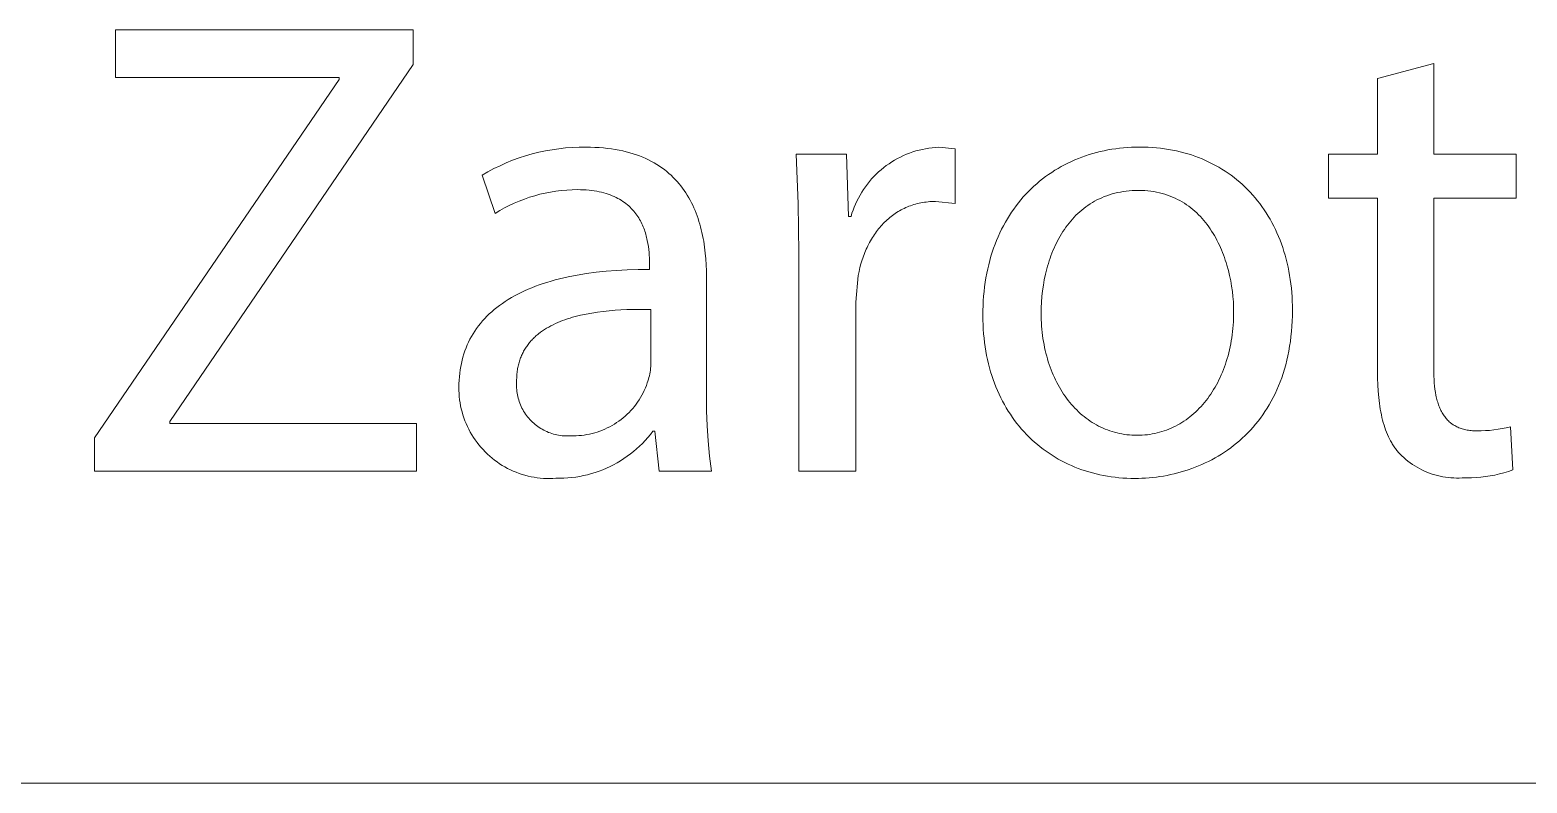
# Model space of a CAD drawing. Header units: millimetres. Extents: x 0 to 3480, y 0 to 2432.
# Drawn here: x 2890.9 to 2970.6, y 0 to 40.1 of the extents above; entities that cross this region are included whole.
import ezdxf

# ---------------------------------------------------------------- set-up
doc = ezdxf.new("R2010")
doc.units = ezdxf.units.MM
doc.header["$MEASUREMENT"] = 0
doc.layers.add('Domyślny', color=7, linetype='Continuous', true_color=0x000000)

msp = doc.modelspace()

# ---------------------------------------------------------------- linework, layer by layer
at = {"layer": 'Domyślny', "color": 18, "lineweight": 15, "true_color": 0x000000}
for p, q in [((2895.469, 37.527), (2895.469, 40.065)), ((2895.469, 40.065), (2911.324, 40.065)), ((2911.324, 40.065), (2911.324, 38.222)), ((2962.647, 37.489), (2965.637, 38.289)), ((2965.637, 38.289), (2965.637, 33.456)), ((2907.384, 37.527), (2895.469, 37.527)), ((2911.324, 38.222), (2898.367, 19.239)), ((2907.384, 37.423), (2907.384, 37.527)), ((2962.647, 33.456), (2962.647, 37.489)), ((2894.357, 18.358), (2907.384, 37.423)), ((2917.649, 33.468), (2918.001, 33.556)), ((2918.001, 33.556), (2918.356, 33.632)), ((2918.356, 33.632), (2918.714, 33.696)), ((2918.714, 33.696), (2919.073, 33.748)), ((2919.073, 33.748), (2919.434, 33.787)), ((2919.434, 33.787), (2919.796, 33.814)), ((2919.796, 33.814), (2920.159, 33.827)), ((2920.159, 33.827), (2920.523, 33.829)), ((2920.523, 33.829), (2920.761, 33.826)), ((2920.761, 33.826), (2920.994, 33.819)), ((2920.994, 33.819), (2921.221, 33.806)), ((2921.221, 33.806), (2921.443, 33.788)), ((2921.443, 33.788), (2921.659, 33.766)), ((2921.659, 33.766), (2921.87, 33.739)), ((2921.87, 33.739), (2922.075, 33.707)), ((2922.075, 33.707), (2922.275, 33.671)), ((2922.275, 33.671), (2922.471, 33.63)), ((2922.471, 33.63), (2922.66, 33.585)), ((2922.66, 33.585), (2922.845, 33.535)), ((2922.845, 33.535), (2923.025, 33.481)), ((2923.025, 33.481), (2923.2, 33.424)), ((2937.578, 33.451), (2937.742, 33.515)), ((2937.742, 33.515), (2937.909, 33.573)), ((2937.909, 33.573), (2938.078, 33.626)), ((2938.078, 33.626), (2938.248, 33.673)), ((2938.248, 33.673), (2938.42, 33.714)), ((2938.42, 33.714), (2938.593, 33.748)), ((2938.593, 33.748), (2938.767, 33.777)), ((2938.767, 33.777), (2938.942, 33.8)), ((2938.942, 33.8), (2939.118, 33.816)), ((2939.118, 33.816), (2939.294, 33.827)), ((2939.294, 33.827), (2940.175, 33.734)), ((2940.175, 33.734), (2940.175, 30.836)), ((2947.298, 33.433), (2947.494, 33.491)), ((2947.494, 33.491), (2947.692, 33.546)), ((2947.692, 33.546), (2947.892, 33.595)), ((2947.892, 33.595), (2948.094, 33.64)), ((2948.094, 33.64), (2948.298, 33.681)), ((2948.298, 33.681), (2948.504, 33.716)), ((2948.504, 33.716), (2948.712, 33.747)), ((2948.712, 33.747), (2948.922, 33.773)), ((2948.922, 33.773), (2949.133, 33.795)), ((2949.133, 33.795), (2949.346, 33.812)), ((2949.346, 33.812), (2949.561, 33.824)), ((2949.561, 33.824), (2949.777, 33.831)), ((2949.777, 33.831), (2949.995, 33.833)), ((2949.995, 33.833), (2950.221, 33.831)), ((2950.221, 33.831), (2950.445, 33.823)), ((2950.445, 33.823), (2950.666, 33.81)), ((2950.666, 33.81), (2950.885, 33.793)), ((2950.885, 33.793), (2951.101, 33.77)), ((2951.101, 33.77), (2951.315, 33.742)), ((2951.315, 33.742), (2951.526, 33.71)), ((2951.526, 33.71), (2951.735, 33.672)), ((2951.735, 33.672), (2951.941, 33.63)), ((2951.941, 33.63), (2952.145, 33.583)), ((2952.145, 33.583), (2952.346, 33.531)), ((2952.346, 33.531), (2952.544, 33.474)), ((2952.544, 33.474), (2952.739, 33.413)), ((2915.297, 32.515), (2915.618, 32.686)), ((2915.618, 32.686), (2915.945, 32.845)), ((2915.945, 32.845), (2916.276, 32.993)), ((2916.276, 32.993), (2916.613, 33.13)), ((2916.613, 33.13), (2916.954, 33.254)), ((2916.954, 33.254), (2917.3, 33.367)), ((2917.3, 33.367), (2917.649, 33.468)), ((2923.2, 33.424), (2923.37, 33.362)), ((2923.37, 33.362), (2923.535, 33.296)), ((2923.535, 33.296), (2923.695, 33.226)), ((2923.695, 33.226), (2923.85, 33.152)), ((2923.85, 33.152), (2924.001, 33.075)), ((2924.001, 33.075), (2924.148, 32.993)), ((2924.148, 32.993), (2924.289, 32.909)), ((2924.289, 32.909), (2924.427, 32.821)), ((2924.427, 32.821), (2924.559, 32.729)), ((2924.559, 32.729), (2924.688, 32.634)), ((2931.812, 30.82), (2931.703, 33.456)), ((2931.703, 33.456), (2934.38, 33.456)), ((2934.38, 33.456), (2934.496, 30.141)), ((2936.225, 32.629), (2936.362, 32.74)), ((2936.362, 32.74), (2936.503, 32.847)), ((2936.503, 32.847), (2936.647, 32.949)), ((2936.647, 32.949), (2936.794, 33.046)), ((2936.794, 33.046), (2936.945, 33.138)), ((2936.945, 33.138), (2937.099, 33.224)), ((2937.099, 33.224), (2937.256, 33.305)), ((2937.256, 33.305), (2937.416, 33.381)), ((2937.416, 33.381), (2937.578, 33.451)), ((2945.472, 32.598), (2945.642, 32.701)), ((2945.642, 32.701), (2945.816, 32.8)), ((2945.816, 32.8), (2945.992, 32.895)), ((2945.992, 32.895), (2946.171, 32.985)), ((2946.171, 32.985), (2946.353, 33.071)), ((2946.353, 33.071), (2946.537, 33.152)), ((2946.537, 33.152), (2946.724, 33.229)), ((2946.724, 33.229), (2946.913, 33.301)), ((2946.913, 33.301), (2947.104, 33.369)), ((2947.104, 33.369), (2947.298, 33.433)), ((2952.739, 33.413), (2952.932, 33.347)), ((2952.932, 33.347), (2953.121, 33.277)), ((2953.121, 33.277), (2953.308, 33.202)), ((2953.308, 33.202), (2953.492, 33.123)), ((2953.492, 33.123), (2953.673, 33.039)), ((2953.673, 33.039), (2953.851, 32.951)), ((2953.851, 32.951), (2954.026, 32.859)), ((2954.026, 32.859), (2954.198, 32.762)), ((2954.198, 32.762), (2954.367, 32.661)), ((2960.04, 31.115), (2960.04, 33.456)), ((2960.04, 33.456), (2962.647, 33.456)), ((2965.637, 33.456), (2970.03, 33.456)), ((2970.03, 33.456), (2970.03, 31.115)), ((2914.983, 32.334), (2915.297, 32.515)), ((2915.678, 30.306), (2914.983, 32.334)), ((2924.688, 32.634), (2924.812, 32.536)), ((2924.812, 32.536), (2924.932, 32.435)), ((2924.932, 32.435), (2925.047, 32.331)), ((2925.047, 32.331), (2925.159, 32.224)), ((2925.159, 32.224), (2925.266, 32.113)), ((2925.266, 32.113), (2925.37, 32)), ((2925.37, 32), (2925.469, 31.885)), ((2925.469, 31.885), (2925.565, 31.767)), ((2935.494, 31.864), (2935.605, 32.002)), ((2935.605, 32.002), (2935.72, 32.136)), ((2935.72, 32.136), (2935.84, 32.266)), ((2935.84, 32.266), (2935.964, 32.391)), ((2935.964, 32.391), (2936.093, 32.512)), ((2936.093, 32.512), (2936.225, 32.629)), ((2944.359, 31.754), (2944.509, 31.887)), ((2944.509, 31.887), (2944.661, 32.016)), ((2944.661, 32.016), (2944.817, 32.141)), ((2944.817, 32.141), (2944.976, 32.262)), ((2944.976, 32.262), (2945.139, 32.378)), ((2945.139, 32.378), (2945.304, 32.49)), ((2945.304, 32.49), (2945.472, 32.598)), ((2954.367, 32.661), (2954.532, 32.556)), ((2954.532, 32.556), (2954.694, 32.447)), ((2954.694, 32.447), (2954.854, 32.333)), ((2954.854, 32.333), (2955.01, 32.216)), ((2955.01, 32.216), (2955.162, 32.094)), ((2955.162, 32.094), (2955.311, 31.969)), ((2955.311, 31.969), (2955.457, 31.839)), ((2917.509, 31.161), (2917.236, 31.066)), ((2917.786, 31.246), (2917.509, 31.161)), ((2918.065, 31.321), (2917.786, 31.246)), ((2918.347, 31.386), (2918.065, 31.321)), ((2918.631, 31.442), (2918.347, 31.386)), ((2918.917, 31.487), (2918.631, 31.442)), ((2919.204, 31.523), (2918.917, 31.487)), ((2919.492, 31.548), (2919.204, 31.523)), ((2919.781, 31.564), (2919.492, 31.548)), ((2920.071, 31.569), (2919.781, 31.564)), ((2920.23, 31.567), (2920.071, 31.569)), ((2920.385, 31.562), (2920.23, 31.567)), ((2920.535, 31.553), (2920.385, 31.562)), ((2920.681, 31.54), (2920.535, 31.553)), ((2920.823, 31.525), (2920.681, 31.54)), ((2920.96, 31.506), (2920.823, 31.525)), ((2921.094, 31.484), (2920.96, 31.506)), ((2921.223, 31.459), (2921.094, 31.484)), ((2921.349, 31.43), (2921.223, 31.459)), ((2921.47, 31.399), (2921.349, 31.43)), ((2921.588, 31.365), (2921.47, 31.399)), ((2921.702, 31.329), (2921.588, 31.365)), ((2921.812, 31.289), (2921.702, 31.329)), ((2921.918, 31.247), (2921.812, 31.289)), ((2922.021, 31.203), (2921.918, 31.247)), ((2922.12, 31.156), (2922.021, 31.203)), ((2922.216, 31.107), (2922.12, 31.156)), ((2922.308, 31.055), (2922.216, 31.107)), ((2925.565, 31.767), (2925.657, 31.646)), ((2925.657, 31.646), (2925.745, 31.522)), ((2925.745, 31.522), (2925.829, 31.397)), ((2925.829, 31.397), (2925.91, 31.269)), ((2925.91, 31.269), (2925.987, 31.138)), ((2925.987, 31.138), (2926.061, 31.006)), ((2934.937, 30.965), (2935.017, 31.123)), ((2935.017, 31.123), (2935.102, 31.278)), ((2935.102, 31.278), (2935.192, 31.429)), ((2935.192, 31.429), (2935.288, 31.578)), ((2935.288, 31.578), (2935.388, 31.723)), ((2935.388, 31.723), (2935.494, 31.864)), ((2943.662, 31.025), (2943.794, 31.179)), ((2943.794, 31.179), (2943.93, 31.329)), ((2943.93, 31.329), (2944.07, 31.475)), ((2944.07, 31.475), (2944.213, 31.617)), ((2944.213, 31.617), (2944.359, 31.754)), ((2947.842, 31.083), (2947.715, 31.02)), ((2947.972, 31.142), (2947.842, 31.083)), ((2948.105, 31.197), (2947.972, 31.142)), ((2948.24, 31.248), (2948.105, 31.197)), ((2948.379, 31.295), (2948.24, 31.248)), ((2948.52, 31.338), (2948.379, 31.295)), ((2948.665, 31.377), (2948.52, 31.338)), ((2948.812, 31.412), (2948.665, 31.377)), ((2948.962, 31.442), (2948.812, 31.412)), ((2949.115, 31.467), (2948.962, 31.442)), ((2949.271, 31.489), (2949.115, 31.467)), ((2949.43, 31.505), (2949.271, 31.489)), ((2949.592, 31.517), (2949.43, 31.505)), ((2949.757, 31.525), (2949.592, 31.517)), ((2949.925, 31.527), (2949.757, 31.525)), ((2950.094, 31.525), (2949.925, 31.527)), ((2950.259, 31.517), (2950.094, 31.525)), ((2950.421, 31.504), (2950.259, 31.517)), ((2950.58, 31.486), (2950.421, 31.504)), ((2950.736, 31.463), (2950.58, 31.486)), ((2950.889, 31.435), (2950.736, 31.463)), ((2951.038, 31.403), (2950.889, 31.435)), ((2951.185, 31.366), (2951.038, 31.403)), ((2951.328, 31.325), (2951.185, 31.366)), ((2951.468, 31.279), (2951.328, 31.325)), ((2951.606, 31.229), (2951.468, 31.279)), ((2951.74, 31.175), (2951.606, 31.229)), ((2951.871, 31.116), (2951.74, 31.175)), ((2951.999, 31.054), (2951.871, 31.116)), ((2955.457, 31.839), (2955.599, 31.706)), ((2955.599, 31.706), (2955.738, 31.568)), ((2955.738, 31.568), (2955.874, 31.427)), ((2955.874, 31.427), (2956.006, 31.282)), ((2956.006, 31.282), (2956.134, 31.134)), ((2956.134, 31.134), (2956.259, 30.981)), ((2962.647, 31.115), (2960.04, 31.115)), ((2962.647, 21.912), (2962.647, 31.115)), ((2970.03, 31.115), (2965.637, 31.115)), ((2965.637, 31.115), (2965.637, 22.028)), ((2915.926, 30.455), (2915.678, 30.306)), ((2916.179, 30.595), (2915.926, 30.455)), ((2916.437, 30.727), (2916.179, 30.595)), ((2916.699, 30.849), (2916.437, 30.727)), ((2916.965, 30.963), (2916.699, 30.849)), ((2917.236, 31.066), (2916.965, 30.963)), ((2922.397, 31.001), (2922.308, 31.055)), ((2922.483, 30.945), (2922.397, 31.001)), ((2922.565, 30.888), (2922.483, 30.945)), ((2922.644, 30.828), (2922.565, 30.888)), ((2922.721, 30.766), (2922.644, 30.828)), ((2922.793, 30.703), (2922.721, 30.766)), ((2922.863, 30.638), (2922.793, 30.703)), ((2922.93, 30.571), (2922.863, 30.638)), ((2922.994, 30.503), (2922.93, 30.571)), ((2923.056, 30.433), (2922.994, 30.503)), ((2923.114, 30.362), (2923.056, 30.433)), ((2923.17, 30.29), (2923.114, 30.362)), ((2923.223, 30.216), (2923.17, 30.29)), ((2926.061, 31.006), (2926.131, 30.872)), ((2926.131, 30.872), (2926.197, 30.735)), ((2926.197, 30.735), (2926.261, 30.597)), ((2926.261, 30.597), (2926.321, 30.457)), ((2926.321, 30.457), (2926.378, 30.315)), ((2926.378, 30.315), (2926.431, 30.172)), ((2931.842, 28.182), (2931.812, 30.82)), ((2934.624, 30.141), (2934.675, 30.31)), ((2934.675, 30.31), (2934.732, 30.477)), ((2934.732, 30.477), (2934.795, 30.642)), ((2934.795, 30.642), (2934.863, 30.805)), ((2934.863, 30.805), (2934.937, 30.965)), ((2936.976, 30.302), (2936.901, 30.25)), ((2937.053, 30.352), (2936.976, 30.302)), ((2937.131, 30.401), (2937.053, 30.352)), ((2937.21, 30.447), (2937.131, 30.401)), ((2937.29, 30.491), (2937.21, 30.447)), ((2937.371, 30.534), (2937.29, 30.491)), ((2937.454, 30.574), (2937.371, 30.534)), ((2937.537, 30.613), (2937.454, 30.574)), ((2937.622, 30.649), (2937.537, 30.613)), ((2937.708, 30.684), (2937.622, 30.649)), ((2937.795, 30.716), (2937.708, 30.684)), ((2937.883, 30.747), (2937.795, 30.716)), ((2937.972, 30.775), (2937.883, 30.747)), ((2938.062, 30.801), (2937.972, 30.775)), ((2938.153, 30.825), (2938.062, 30.801)), ((2938.245, 30.846), (2938.153, 30.825)), ((2938.339, 30.866), (2938.245, 30.846)), ((2938.433, 30.883), (2938.339, 30.866)), ((2938.528, 30.898), (2938.433, 30.883)), ((2938.624, 30.911), (2938.528, 30.898)), ((2938.722, 30.922), (2938.624, 30.911)), ((2938.82, 30.93), (2938.722, 30.922)), ((2938.919, 30.936), (2938.82, 30.93)), ((2939.019, 30.94), (2938.919, 30.936)), ((2939.12, 30.941), (2939.019, 30.94)), ((2940.175, 30.836), (2939.12, 30.941)), ((2943.054, 30.195), (2943.168, 30.369)), ((2943.168, 30.369), (2943.286, 30.539)), ((2943.286, 30.539), (2943.408, 30.705)), ((2943.408, 30.705), (2943.533, 30.867)), ((2943.533, 30.867), (2943.662, 31.025)), ((2946.697, 30.299), (2946.598, 30.203)), ((2946.799, 30.392), (2946.697, 30.299)), ((2946.904, 30.482), (2946.799, 30.392)), ((2947.011, 30.569), (2946.904, 30.482)), ((2947.122, 30.653), (2947.011, 30.569)), ((2947.235, 30.733), (2947.122, 30.653)), ((2947.35, 30.81), (2947.235, 30.733)), ((2947.469, 30.884), (2947.35, 30.81)), ((2947.591, 30.954), (2947.469, 30.884)), ((2947.715, 31.02), (2947.591, 30.954)), ((2952.125, 30.988), (2951.999, 31.054)), ((2952.247, 30.918), (2952.125, 30.988)), ((2952.367, 30.844), (2952.247, 30.918)), ((2952.483, 30.767), (2952.367, 30.844)), ((2952.597, 30.686), (2952.483, 30.767)), ((2952.708, 30.601), (2952.597, 30.686)), ((2952.815, 30.514), (2952.708, 30.601)), ((2952.92, 30.423), (2952.815, 30.514)), ((2953.023, 30.329), (2952.92, 30.423)), ((2953.122, 30.233), (2953.023, 30.329)), ((2956.259, 30.981), (2956.38, 30.825)), ((2956.38, 30.825), (2956.497, 30.666)), ((2956.497, 30.666), (2956.61, 30.503)), ((2956.61, 30.503), (2956.72, 30.336)), ((2956.72, 30.336), (2956.826, 30.166)), ((2923.274, 30.142), (2923.223, 30.216)), ((2923.322, 30.066), (2923.274, 30.142)), ((2923.367, 29.99), (2923.322, 30.066)), ((2923.411, 29.912), (2923.367, 29.99)), ((2923.451, 29.834), (2923.411, 29.912)), ((2923.49, 29.755), (2923.451, 29.834)), ((2923.526, 29.676), (2923.49, 29.755)), ((2923.561, 29.596), (2923.526, 29.676)), ((2923.593, 29.515), (2923.561, 29.596)), ((2923.623, 29.434), (2923.593, 29.515)), ((2926.431, 30.172), (2926.482, 30.027)), ((2926.482, 30.027), (2926.529, 29.88)), ((2926.529, 29.88), (2926.574, 29.733)), ((2926.574, 29.733), (2926.615, 29.584)), ((2926.615, 29.584), (2926.654, 29.433)), ((2934.496, 30.141), (2934.624, 30.141)), ((2936.093, 29.488), (2936.034, 29.414)), ((2936.153, 29.561), (2936.093, 29.488)), ((2936.214, 29.632), (2936.153, 29.561)), ((2936.277, 29.701), (2936.214, 29.632)), ((2936.342, 29.769), (2936.277, 29.701)), ((2936.407, 29.835), (2936.342, 29.769)), ((2936.474, 29.9), (2936.407, 29.835)), ((2936.542, 29.963), (2936.474, 29.9)), ((2936.611, 30.024), (2936.542, 29.963)), ((2936.682, 30.083), (2936.611, 30.024)), ((2936.754, 30.14), (2936.682, 30.083)), ((2936.827, 30.196), (2936.754, 30.14)), ((2936.901, 30.25), (2936.827, 30.196)), ((2942.639, 29.459), (2942.736, 29.649)), ((2942.736, 29.649), (2942.838, 29.835)), ((2942.838, 29.835), (2942.944, 30.017)), ((2942.944, 30.017), (2943.054, 30.195)), ((2946.06, 29.569), (2945.979, 29.454)), ((2946.143, 29.681), (2946.06, 29.569)), ((2946.228, 29.791), (2946.143, 29.681)), ((2946.317, 29.898), (2946.228, 29.791)), ((2946.408, 30.002), (2946.317, 29.898)), ((2946.502, 30.104), (2946.408, 30.002)), ((2946.598, 30.203), (2946.502, 30.104)), ((2953.219, 30.133), (2953.122, 30.233)), ((2953.313, 30.031), (2953.219, 30.133)), ((2953.404, 29.925), (2953.313, 30.031)), ((2953.492, 29.818), (2953.404, 29.925)), ((2953.578, 29.707), (2953.492, 29.818)), ((2953.66, 29.595), (2953.578, 29.707)), ((2953.741, 29.48), (2953.66, 29.595)), ((2956.826, 30.166), (2956.928, 29.992)), ((2956.928, 29.992), (2957.026, 29.815)), ((2957.026, 29.815), (2957.121, 29.635)), ((2957.121, 29.635), (2957.211, 29.452)), ((2923.651, 29.353), (2923.623, 29.434)), ((2923.677, 29.272), (2923.651, 29.353)), ((2923.702, 29.19), (2923.677, 29.272)), ((2923.724, 29.109), (2923.702, 29.19)), ((2923.745, 29.027), (2923.724, 29.109)), ((2923.764, 28.946), (2923.745, 29.027)), ((2923.782, 28.865), (2923.764, 28.946)), ((2923.812, 28.704), (2923.782, 28.865)), ((2923.837, 28.544), (2923.812, 28.704)), ((2926.654, 29.433), (2926.69, 29.282)), ((2926.69, 29.282), (2926.723, 29.129)), ((2926.723, 29.129), (2926.753, 28.976)), ((2926.753, 28.976), (2926.781, 28.822)), ((2926.781, 28.822), (2926.829, 28.511)), ((2935.612, 28.765), (2935.565, 28.678)), ((2935.66, 28.851), (2935.612, 28.765)), ((2935.709, 28.936), (2935.66, 28.851)), ((2935.759, 29.019), (2935.709, 28.936)), ((2935.812, 29.101), (2935.759, 29.019)), ((2935.865, 29.182), (2935.812, 29.101)), ((2935.92, 29.261), (2935.865, 29.182)), ((2935.976, 29.338), (2935.92, 29.261)), ((2936.034, 29.414), (2935.976, 29.338)), ((2942.289, 28.661), (2942.37, 28.866)), ((2942.37, 28.866), (2942.455, 29.067)), ((2942.455, 29.067), (2942.545, 29.265)), ((2942.545, 29.265), (2942.639, 29.459)), ((2945.552, 28.72), (2945.49, 28.591)), ((2945.617, 28.847), (2945.552, 28.72)), ((2945.684, 28.973), (2945.617, 28.847)), ((2945.754, 29.096), (2945.684, 28.973)), ((2945.826, 29.218), (2945.754, 29.096)), ((2945.901, 29.337), (2945.826, 29.218)), ((2945.979, 29.454), (2945.901, 29.337)), ((2953.818, 29.363), (2953.741, 29.48)), ((2953.893, 29.244), (2953.818, 29.363)), ((2953.965, 29.122), (2953.893, 29.244)), ((2954.035, 28.999), (2953.965, 29.122)), ((2954.102, 28.875), (2954.035, 28.999)), ((2954.166, 28.748), (2954.102, 28.875)), ((2954.228, 28.62), (2954.166, 28.748)), ((2957.211, 29.452), (2957.297, 29.265)), ((2957.297, 29.265), (2957.379, 29.075)), ((2957.379, 29.075), (2957.457, 28.881)), ((2957.457, 28.881), (2957.531, 28.685)), ((2923.857, 28.387), (2923.837, 28.544)), ((2923.872, 28.234), (2923.857, 28.387)), ((2923.883, 28.084), (2923.872, 28.234)), ((2923.89, 27.938), (2923.883, 28.084)), ((2923.894, 27.798), (2923.89, 27.938)), ((2926.829, 28.511), (2926.867, 28.198)), ((2926.867, 28.198), (2926.896, 27.883)), ((2931.842, 16.593), (2931.842, 28.182)), ((2935.247, 27.931), (2935.214, 27.832)), ((2935.281, 28.028), (2935.247, 27.931)), ((2935.318, 28.125), (2935.281, 28.028)), ((2935.355, 28.22), (2935.318, 28.125)), ((2935.394, 28.314), (2935.355, 28.22)), ((2935.435, 28.407), (2935.394, 28.314)), ((2935.477, 28.499), (2935.435, 28.407)), ((2935.52, 28.589), (2935.477, 28.499)), ((2935.565, 28.678), (2935.52, 28.589)), ((2942.011, 27.802), (2942.074, 28.022)), ((2942.074, 28.022), (2942.141, 28.239)), ((2942.141, 28.239), (2942.213, 28.451)), ((2942.213, 28.451), (2942.289, 28.661)), ((2945.218, 27.919), (2945.171, 27.78)), ((2945.267, 28.056), (2945.218, 27.919)), ((2945.319, 28.192), (2945.267, 28.056)), ((2945.374, 28.327), (2945.319, 28.192)), ((2945.431, 28.459), (2945.374, 28.327)), ((2945.49, 28.591), (2945.431, 28.459)), ((2954.287, 28.49), (2954.228, 28.62)), ((2954.344, 28.359), (2954.287, 28.49)), ((2954.398, 28.227), (2954.344, 28.359)), ((2954.45, 28.094), (2954.398, 28.227)), ((2954.499, 27.959), (2954.45, 28.094)), ((2954.546, 27.823), (2954.499, 27.959)), ((2957.531, 28.685), (2957.601, 28.486)), ((2957.601, 28.486), (2957.666, 28.283)), ((2957.666, 28.283), (2957.728, 28.078)), ((2957.728, 28.078), (2957.785, 27.869)), ((2920.043, 27.024), (2920.541, 27.106)), ((2920.541, 27.106), (2921.056, 27.175)), ((2921.056, 27.175), (2921.589, 27.231)), ((2921.589, 27.231), (2922.14, 27.275)), ((2922.14, 27.275), (2922.708, 27.305)), ((2922.708, 27.305), (2923.293, 27.323)), ((2923.293, 27.323), (2923.895, 27.327)), ((2923.895, 27.663), (2923.894, 27.798)), ((2923.895, 27.327), (2923.895, 27.663)), ((2926.896, 27.883), (2926.916, 27.566)), ((2926.916, 27.566), (2926.928, 27.25)), ((2926.928, 27.25), (2926.932, 26.933)), ((2935.049, 27.214), (2935.006, 27)), ((2935.097, 27.425), (2935.049, 27.214)), ((2935.152, 27.63), (2935.097, 27.425)), ((2935.214, 27.832), (2935.152, 27.63)), ((2941.807, 26.883), (2941.851, 27.119)), ((2941.851, 27.119), (2941.899, 27.35)), ((2941.899, 27.35), (2941.953, 27.578)), ((2941.953, 27.578), (2942.011, 27.802)), ((2945.009, 27.213), (2944.975, 27.069)), ((2945.046, 27.357), (2945.009, 27.213)), ((2945.085, 27.499), (2945.046, 27.357)), ((2945.127, 27.64), (2945.085, 27.499)), ((2945.171, 27.78), (2945.127, 27.64)), ((2954.59, 27.687), (2954.546, 27.823)), ((2954.632, 27.55), (2954.59, 27.687)), ((2954.709, 27.273), (2954.632, 27.55)), ((2954.776, 26.995), (2954.709, 27.273)), ((2957.785, 27.869), (2957.837, 27.658)), ((2957.837, 27.658), (2957.886, 27.444)), ((2957.886, 27.444), (2957.929, 27.226)), ((2957.929, 27.226), (2957.969, 27.007)), ((2917.436, 26.269), (2917.628, 26.349)), ((2917.628, 26.349), (2917.824, 26.426)), ((2917.824, 26.426), (2918.026, 26.5)), ((2918.026, 26.5), (2918.231, 26.57)), ((2918.231, 26.57), (2918.442, 26.638)), ((2918.442, 26.638), (2918.657, 26.702)), ((2918.657, 26.702), (2918.877, 26.764)), ((2918.877, 26.764), (2919.101, 26.822)), ((2919.101, 26.822), (2919.563, 26.929)), ((2919.563, 26.929), (2920.043, 27.024)), ((2926.932, 26.933), (2926.932, 20.617)), ((2935.006, 27), (2934.879, 25.575)), ((2941.705, 26.157), (2941.734, 26.403)), ((2941.734, 26.403), (2941.768, 26.645)), ((2941.768, 26.645), (2941.807, 26.883)), ((2944.861, 26.483), (2944.819, 26.187)), ((2944.913, 26.777), (2944.861, 26.483)), ((2944.975, 27.069), (2944.913, 26.777)), ((2954.834, 26.716), (2954.776, 26.995)), ((2954.882, 26.436), (2954.834, 26.716)), ((2954.921, 26.157), (2954.882, 26.436)), ((2957.969, 27.007), (2958.004, 26.784)), ((2958.004, 26.784), (2958.034, 26.559)), ((2958.034, 26.559), (2958.06, 26.331)), ((2958.06, 26.331), (2958.081, 26.1)), ((2915.92, 25.414), (2916.069, 25.521)), ((2916.069, 25.521), (2916.223, 25.625)), ((2916.223, 25.625), (2916.382, 25.726)), ((2916.382, 25.726), (2916.546, 25.824)), ((2916.546, 25.824), (2916.715, 25.919)), ((2916.715, 25.919), (2916.888, 26.011)), ((2916.888, 26.011), (2917.066, 26.1)), ((2917.066, 26.1), (2917.248, 26.186)), ((2917.248, 26.186), (2917.436, 26.269)), ((2934.879, 25.575), (2934.879, 16.593)), ((2941.65, 25.398), (2941.663, 25.654)), ((2941.663, 25.654), (2941.682, 25.907)), ((2941.682, 25.907), (2941.705, 26.157)), ((2944.763, 25.589), (2944.75, 25.29)), ((2944.787, 25.888), (2944.763, 25.589)), ((2944.819, 26.187), (2944.787, 25.888)), ((2954.952, 25.879), (2954.921, 26.157)), ((2954.973, 25.603), (2954.952, 25.879)), ((2954.986, 25.33), (2954.973, 25.603)), ((2958.081, 26.1), (2958.098, 25.867)), ((2958.098, 25.867), (2958.11, 25.632)), ((2958.11, 25.632), (2958.117, 25.393)), ((2915.01, 24.582), (2915.125, 24.71)), ((2915.125, 24.71), (2915.246, 24.835)), ((2915.246, 24.835), (2915.371, 24.957)), ((2915.371, 24.957), (2915.501, 25.075)), ((2915.501, 25.075), (2915.636, 25.191)), ((2915.636, 25.191), (2915.775, 25.304)), ((2915.775, 25.304), (2915.92, 25.414)), ((2919.67, 24.737), (2919.534, 24.694)), ((2919.808, 24.778), (2919.67, 24.737)), ((2919.948, 24.816), (2919.808, 24.778)), ((2920.234, 24.887), (2919.948, 24.816)), ((2920.526, 24.95), (2920.234, 24.887)), ((2920.825, 25.004), (2920.526, 24.95)), ((2921.128, 25.051), (2920.825, 25.004)), ((2921.436, 25.091), (2921.128, 25.051)), ((2921.748, 25.124), (2921.436, 25.091)), ((2922.062, 25.151), (2921.748, 25.124)), ((2922.379, 25.171), (2922.062, 25.151)), ((2922.696, 25.186), (2922.379, 25.171)), ((2923.333, 25.199), (2922.696, 25.186)), ((2923.965, 25.195), (2923.333, 25.199)), ((2923.965, 22.262), (2923.965, 25.195)), ((2941.639, 24.875), (2941.642, 25.138)), ((2941.641, 24.626), (2941.639, 24.875)), ((2941.642, 25.138), (2941.65, 25.398)), ((2944.75, 25.29), (2944.745, 24.991)), ((2944.745, 24.991), (2944.746, 24.818)), ((2944.746, 24.818), (2944.751, 24.647)), ((2954.976, 24.533), (2954.984, 24.707)), ((2954.984, 24.707), (2954.989, 24.883)), ((2954.99, 25.06), (2954.986, 25.33)), ((2954.989, 24.883), (2954.99, 25.06)), ((2958.116, 24.864), (2958.107, 24.58)), ((2958.119, 25.153), (2958.116, 24.864)), ((2958.117, 25.393), (2958.119, 25.153)), ((2914.508, 23.901), (2914.599, 24.043)), ((2914.599, 24.043), (2914.694, 24.182)), ((2914.694, 24.182), (2914.794, 24.319)), ((2914.794, 24.319), (2914.9, 24.452)), ((2914.9, 24.452), (2915.01, 24.582)), ((2918.098, 23.982), (2917.997, 23.905)), ((2918.201, 24.056), (2918.098, 23.982)), ((2918.308, 24.127), (2918.201, 24.056)), ((2918.418, 24.195), (2918.308, 24.127)), ((2918.531, 24.261), (2918.418, 24.195)), ((2918.648, 24.324), (2918.531, 24.261)), ((2918.766, 24.384), (2918.648, 24.324)), ((2918.888, 24.442), (2918.766, 24.384)), ((2919.012, 24.497), (2918.888, 24.442)), ((2919.139, 24.55), (2919.012, 24.497)), ((2919.268, 24.6), (2919.139, 24.55)), ((2919.4, 24.648), (2919.268, 24.6)), ((2919.534, 24.694), (2919.4, 24.648)), ((2941.649, 24.381), (2941.641, 24.626)), ((2941.662, 24.138), (2941.649, 24.381)), ((2941.68, 23.899), (2941.662, 24.138)), ((2944.751, 24.647), (2944.759, 24.477)), ((2944.759, 24.477), (2944.77, 24.308)), ((2944.77, 24.308), (2944.783, 24.142)), ((2944.783, 24.142), (2944.8, 23.976)), ((2944.8, 23.976), (2944.82, 23.812)), ((2954.913, 23.853), (2954.933, 24.02)), ((2954.933, 24.02), (2954.95, 24.189)), ((2954.95, 24.189), (2954.965, 24.36)), ((2954.965, 24.36), (2954.976, 24.533)), ((2958.07, 24.027), (2958.042, 23.758)), ((2958.091, 24.301), (2958.07, 24.027)), ((2958.107, 24.58), (2958.091, 24.301)), ((2914.072, 22.989), (2914.132, 23.148)), ((2914.132, 23.148), (2914.197, 23.305)), ((2914.197, 23.305), (2914.267, 23.458)), ((2914.267, 23.458), (2914.343, 23.608)), ((2914.343, 23.608), (2914.423, 23.756)), ((2914.423, 23.756), (2914.508, 23.901)), ((2917.292, 23.129), (2917.259, 23.076)), ((2917.325, 23.181), (2917.292, 23.129)), ((2917.36, 23.232), (2917.325, 23.181)), ((2917.396, 23.282), (2917.36, 23.232)), ((2917.432, 23.332), (2917.396, 23.282)), ((2917.47, 23.381), (2917.432, 23.332)), ((2917.509, 23.429), (2917.47, 23.381)), ((2917.549, 23.476), (2917.509, 23.429)), ((2917.589, 23.522), (2917.549, 23.476)), ((2917.631, 23.568), (2917.589, 23.522)), ((2917.673, 23.612), (2917.631, 23.568)), ((2917.717, 23.656), (2917.673, 23.612)), ((2917.761, 23.7), (2917.717, 23.656)), ((2917.807, 23.742), (2917.761, 23.7)), ((2917.853, 23.784), (2917.807, 23.742)), ((2917.9, 23.825), (2917.853, 23.784)), ((2917.948, 23.865), (2917.9, 23.825)), ((2917.997, 23.905), (2917.948, 23.865)), ((2941.702, 23.662), (2941.68, 23.899)), ((2941.73, 23.429), (2941.702, 23.662)), ((2941.762, 23.199), (2941.73, 23.429)), ((2941.799, 22.972), (2941.762, 23.199)), ((2944.82, 23.812), (2944.842, 23.65)), ((2944.842, 23.65), (2944.868, 23.49)), ((2944.868, 23.49), (2944.896, 23.331)), ((2944.896, 23.331), (2944.927, 23.174)), ((2944.927, 23.174), (2944.961, 23.019)), ((2954.768, 23.043), (2954.802, 23.201)), ((2954.802, 23.201), (2954.834, 23.361)), ((2954.834, 23.361), (2954.864, 23.523)), ((2954.864, 23.523), (2954.89, 23.687)), ((2954.89, 23.687), (2954.913, 23.853)), ((2957.97, 23.235), (2957.926, 22.982)), ((2958.009, 23.494), (2957.97, 23.235)), ((2958.042, 23.758), (2958.009, 23.494)), ((2913.849, 22.152), (2913.884, 22.325)), ((2913.884, 22.325), (2913.923, 22.495)), ((2913.923, 22.495), (2913.968, 22.663)), ((2913.968, 22.663), (2914.017, 22.827)), ((2914.017, 22.827), (2914.072, 22.989)), ((2916.956, 22.376), (2916.938, 22.311)), ((2916.975, 22.439), (2916.956, 22.376)), ((2916.995, 22.501), (2916.975, 22.439)), ((2917.016, 22.563), (2916.995, 22.501)), ((2917.039, 22.623), (2917.016, 22.563)), ((2917.062, 22.683), (2917.039, 22.623)), ((2917.087, 22.741), (2917.062, 22.683)), ((2917.113, 22.799), (2917.087, 22.741)), ((2917.14, 22.856), (2917.113, 22.799)), ((2917.168, 22.913), (2917.14, 22.856)), ((2917.197, 22.968), (2917.168, 22.913)), ((2917.228, 23.022), (2917.197, 22.968)), ((2917.259, 23.076), (2917.228, 23.022)), ((2941.841, 22.748), (2941.799, 22.972)), ((2941.887, 22.527), (2941.841, 22.748)), ((2941.939, 22.309), (2941.887, 22.527)), ((2944.961, 23.019), (2944.998, 22.865)), ((2944.998, 22.865), (2945.038, 22.714)), ((2945.038, 22.714), (2945.08, 22.564)), ((2945.08, 22.564), (2945.125, 22.417)), ((2945.125, 22.417), (2945.172, 22.271)), ((2954.552, 22.284), (2954.6, 22.432)), ((2954.6, 22.432), (2954.646, 22.581)), ((2954.646, 22.581), (2954.689, 22.733)), ((2954.689, 22.733), (2954.73, 22.887)), ((2954.73, 22.887), (2954.768, 23.043)), ((2957.82, 22.489), (2957.759, 22.25)), ((2957.876, 22.733), (2957.82, 22.489)), ((2957.926, 22.982), (2957.876, 22.733)), ((2913.765, 21.433), (2913.778, 21.617)), ((2913.778, 21.617), (2913.797, 21.798)), ((2913.797, 21.798), (2913.82, 21.977)), ((2913.82, 21.977), (2913.849, 22.152)), ((2916.828, 21.545), (2916.826, 21.47)), ((2916.832, 21.619), (2916.828, 21.545)), ((2916.837, 21.693), (2916.832, 21.619)), ((2916.843, 21.765), (2916.837, 21.693)), ((2916.85, 21.837), (2916.843, 21.765)), ((2916.859, 21.908), (2916.85, 21.837)), ((2916.869, 21.977), (2916.859, 21.908)), ((2916.88, 22.046), (2916.869, 21.977)), ((2916.893, 22.114), (2916.88, 22.046)), ((2916.907, 22.181), (2916.893, 22.114)), ((2916.922, 22.246), (2916.907, 22.181)), ((2916.938, 22.311), (2916.922, 22.246)), ((2923.843, 21.478), (2923.869, 21.574)), ((2923.869, 21.574), (2923.893, 21.67)), ((2923.893, 21.67), (2923.913, 21.768)), ((2923.913, 21.768), (2923.93, 21.866)), ((2923.93, 21.866), (2923.944, 21.965)), ((2923.944, 21.965), (2923.954, 22.064)), ((2923.954, 22.064), (2923.961, 22.163)), ((2923.961, 22.163), (2923.965, 22.262)), ((2941.994, 22.095), (2941.939, 22.309)), ((2942.054, 21.884), (2941.994, 22.095)), ((2942.119, 21.676), (2942.054, 21.884)), ((2942.188, 21.472), (2942.119, 21.676)), ((2945.172, 22.271), (2945.222, 22.128)), ((2945.222, 22.128), (2945.275, 21.986)), ((2945.275, 21.986), (2945.33, 21.847)), ((2945.33, 21.847), (2945.388, 21.71)), ((2945.388, 21.71), (2945.449, 21.575)), ((2945.449, 21.575), (2945.511, 21.443)), ((2954.205, 21.446), (2954.269, 21.579)), ((2954.269, 21.579), (2954.331, 21.716)), ((2954.331, 21.716), (2954.39, 21.854)), ((2954.39, 21.854), (2954.446, 21.995)), ((2954.446, 21.995), (2954.5, 22.138)), ((2954.5, 22.138), (2954.552, 22.284)), ((2957.547, 21.563), (2957.466, 21.344)), ((2957.623, 21.787), (2957.547, 21.563)), ((2957.694, 22.016), (2957.623, 21.787)), ((2957.759, 22.25), (2957.694, 22.016)), ((2962.651, 21.546), (2962.647, 21.912)), ((2962.663, 21.192), (2962.651, 21.546)), ((2965.637, 22.028), (2965.639, 21.834)), ((2965.639, 21.834), (2965.645, 21.646)), ((2965.645, 21.646), (2965.654, 21.462)), ((2913.754, 21.057), (2913.757, 21.246)), ((2913.755, 20.891), (2913.754, 21.057)), ((2913.762, 20.726), (2913.755, 20.891)), ((2913.757, 21.246), (2913.765, 21.433)), ((2913.775, 20.561), (2913.762, 20.726)), ((2916.82, 21.3), (2916.817, 21.207)), ((2916.817, 21.207), (2916.817, 21.114)), ((2916.817, 21.114), (2916.821, 21.021)), ((2916.826, 21.393), (2916.82, 21.3)), ((2916.821, 21.021), (2916.828, 20.928)), ((2916.826, 21.47), (2916.826, 21.393)), ((2916.828, 20.928), (2916.838, 20.835)), ((2916.838, 20.835), (2916.851, 20.743)), ((2916.851, 20.743), (2916.868, 20.651)), ((2923.49, 20.635), (2923.557, 20.762)), ((2923.557, 20.762), (2923.619, 20.891)), ((2923.619, 20.891), (2923.677, 21.022)), ((2923.677, 21.022), (2923.731, 21.154)), ((2923.731, 21.154), (2923.779, 21.289)), ((2923.779, 21.289), (2923.813, 21.383)), ((2923.813, 21.383), (2923.843, 21.478)), ((2942.261, 21.271), (2942.188, 21.472)), ((2942.338, 21.074), (2942.261, 21.271)), ((2942.42, 20.879), (2942.338, 21.074)), ((2942.506, 20.689), (2942.42, 20.879)), ((2945.511, 21.443), (2945.577, 21.312)), ((2945.577, 21.312), (2945.644, 21.185)), ((2945.644, 21.185), (2945.714, 21.059)), ((2945.714, 21.059), (2945.787, 20.936)), ((2945.787, 20.936), (2945.862, 20.815)), ((2945.862, 20.815), (2945.939, 20.697)), ((2953.771, 20.695), (2953.849, 20.813)), ((2953.849, 20.813), (2953.925, 20.935)), ((2953.925, 20.935), (2953.999, 21.059)), ((2953.999, 21.059), (2954.07, 21.185)), ((2954.07, 21.185), (2954.139, 21.314)), ((2954.139, 21.314), (2954.205, 21.446)), ((2957.29, 20.92), (2957.195, 20.715)), ((2957.38, 21.129), (2957.29, 20.92)), ((2957.466, 21.344), (2957.38, 21.129)), ((2962.683, 20.849), (2962.663, 21.192)), ((2962.711, 20.517), (2962.683, 20.849)), ((2965.654, 21.462), (2965.667, 21.285)), ((2965.667, 21.285), (2965.684, 21.112)), ((2965.684, 21.112), (2965.704, 20.946)), ((2965.704, 20.946), (2965.729, 20.785)), ((2965.729, 20.785), (2965.758, 20.629)), ((2913.793, 20.396), (2913.775, 20.561)), ((2913.817, 20.232), (2913.793, 20.396)), ((2913.846, 20.069), (2913.817, 20.232)), ((2913.882, 19.907), (2913.846, 20.069)), ((2916.868, 20.651), (2916.887, 20.56)), ((2916.887, 20.56), (2916.91, 20.47)), ((2916.91, 20.47), (2916.936, 20.38)), ((2916.936, 20.38), (2916.964, 20.291)), ((2916.964, 20.291), (2916.996, 20.204)), ((2916.996, 20.204), (2917.031, 20.117)), ((2917.031, 20.117), (2917.069, 20.032)), ((2917.069, 20.032), (2917.11, 19.948)), ((2917.11, 19.948), (2917.153, 19.866)), ((2922.907, 19.823), (2923.002, 19.931)), ((2923.002, 19.931), (2923.093, 20.041)), ((2923.093, 20.041), (2923.181, 20.154)), ((2923.181, 20.154), (2923.264, 20.27)), ((2923.264, 20.27), (2923.344, 20.389)), ((2923.344, 20.389), (2923.419, 20.511)), ((2923.419, 20.511), (2923.49, 20.635)), ((2926.932, 20.617), (2926.933, 19.81)), ((2942.595, 20.502), (2942.506, 20.689)), ((2942.689, 20.318), (2942.595, 20.502)), ((2942.787, 20.138), (2942.689, 20.318)), ((2942.889, 19.962), (2942.787, 20.138)), ((2942.994, 19.789), (2942.889, 19.962)), ((2945.939, 20.697), (2946.018, 20.582)), ((2946.018, 20.582), (2946.1, 20.469)), ((2946.1, 20.469), (2946.183, 20.359)), ((2946.183, 20.359), (2946.269, 20.252)), ((2946.269, 20.252), (2946.358, 20.147)), ((2946.358, 20.147), (2946.448, 20.045)), ((2946.448, 20.045), (2946.54, 19.946)), ((2946.54, 19.946), (2946.635, 19.85)), ((2953.067, 19.844), (2953.162, 19.941)), ((2953.162, 19.941), (2953.255, 20.04)), ((2953.255, 20.04), (2953.346, 20.142)), ((2953.346, 20.142), (2953.436, 20.247)), ((2953.436, 20.247), (2953.523, 20.355)), ((2953.523, 20.355), (2953.607, 20.465)), ((2953.607, 20.465), (2953.69, 20.579)), ((2953.69, 20.579), (2953.771, 20.695)), ((2956.773, 19.944), (2956.657, 19.763)), ((2956.885, 20.13), (2956.773, 19.944)), ((2956.993, 20.32), (2956.885, 20.13)), ((2957.096, 20.515), (2956.993, 20.32)), ((2957.195, 20.715), (2957.096, 20.515)), ((2962.749, 20.198), (2962.711, 20.517)), ((2962.771, 20.042), (2962.749, 20.198)), ((2962.795, 19.89), (2962.771, 20.042)), ((2965.758, 20.629), (2965.774, 20.553)), ((2965.774, 20.553), (2965.792, 20.479)), ((2965.792, 20.479), (2965.81, 20.407)), ((2965.81, 20.407), (2965.829, 20.335)), ((2965.829, 20.335), (2965.85, 20.266)), ((2965.85, 20.266), (2965.871, 20.197)), ((2965.871, 20.197), (2965.894, 20.13)), ((2965.894, 20.13), (2965.918, 20.065)), ((2965.918, 20.065), (2965.943, 20.001)), ((2965.943, 20.001), (2965.969, 19.939)), ((2965.969, 19.939), (2965.997, 19.878)), ((2898.367, 19.239), (2898.367, 19.123)), ((2913.922, 19.747), (2913.882, 19.907)), ((2913.968, 19.588), (2913.922, 19.747)), ((2914.02, 19.43), (2913.968, 19.588)), ((2914.077, 19.275), (2914.02, 19.43)), ((2914.139, 19.121), (2914.077, 19.275)), ((2917.153, 19.866), (2917.2, 19.785)), ((2917.2, 19.785), (2917.249, 19.706)), ((2917.249, 19.706), (2917.301, 19.629)), ((2917.301, 19.629), (2917.355, 19.553)), ((2917.355, 19.553), (2917.412, 19.479)), ((2917.412, 19.479), (2917.472, 19.408)), ((2917.472, 19.408), (2917.534, 19.338)), ((2917.534, 19.338), (2917.598, 19.271)), ((2917.598, 19.271), (2917.665, 19.206)), ((2917.665, 19.206), (2917.734, 19.143)), ((2917.734, 19.143), (2917.805, 19.082)), ((2922.028, 19.096), (2922.148, 19.173)), ((2922.148, 19.173), (2922.266, 19.255)), ((2922.266, 19.255), (2922.381, 19.34)), ((2922.381, 19.34), (2922.493, 19.429)), ((2922.493, 19.429), (2922.601, 19.523)), ((2922.601, 19.523), (2922.707, 19.619)), ((2922.707, 19.619), (2922.809, 19.72)), ((2922.809, 19.72), (2922.907, 19.823)), ((2926.933, 19.81), (2926.96, 19.003)), ((2943.104, 19.62), (2942.994, 19.789)), ((2943.217, 19.454), (2943.104, 19.62)), ((2943.334, 19.293), (2943.217, 19.454)), ((2943.454, 19.135), (2943.334, 19.293)), ((2943.578, 18.981), (2943.454, 19.135)), ((2946.635, 19.85), (2946.731, 19.757)), ((2946.731, 19.757), (2946.829, 19.666)), ((2946.829, 19.666), (2946.93, 19.579)), ((2946.93, 19.579), (2947.032, 19.495)), ((2947.032, 19.495), (2947.136, 19.414)), ((2947.136, 19.414), (2947.243, 19.336)), ((2947.243, 19.336), (2947.351, 19.261)), ((2947.351, 19.261), (2947.461, 19.19)), ((2947.461, 19.19), (2947.572, 19.121)), ((2952.124, 19.117), (2952.236, 19.185)), ((2952.236, 19.185), (2952.346, 19.256)), ((2952.346, 19.256), (2952.454, 19.331)), ((2952.454, 19.331), (2952.561, 19.409)), ((2952.561, 19.409), (2952.666, 19.49)), ((2952.666, 19.49), (2952.769, 19.574)), ((2952.769, 19.574), (2952.87, 19.661)), ((2952.87, 19.661), (2952.969, 19.751)), ((2952.969, 19.751), (2953.067, 19.844)), ((2956.286, 19.249), (2956.155, 19.087)), ((2956.413, 19.416), (2956.286, 19.249)), ((2956.537, 19.587), (2956.413, 19.416)), ((2956.657, 19.763), (2956.537, 19.587)), ((2962.822, 19.741), (2962.795, 19.89)), ((2962.851, 19.595), (2962.822, 19.741)), ((2962.883, 19.452), (2962.851, 19.595)), ((2962.917, 19.312), (2962.883, 19.452)), ((2962.953, 19.175), (2962.917, 19.312)), ((2962.993, 19.042), (2962.953, 19.175)), ((2965.997, 19.878), (2966.025, 19.818)), ((2966.025, 19.818), (2966.055, 19.761)), ((2966.055, 19.761), (2966.086, 19.704)), ((2966.086, 19.704), (2966.118, 19.649)), ((2966.118, 19.649), (2966.152, 19.596)), ((2966.152, 19.596), (2966.186, 19.544)), ((2966.186, 19.544), (2966.222, 19.494)), ((2966.222, 19.494), (2966.26, 19.445)), ((2966.26, 19.445), (2966.298, 19.398)), ((2966.298, 19.398), (2966.338, 19.353)), ((2966.338, 19.353), (2966.379, 19.308)), ((2966.379, 19.308), (2966.422, 19.266)), ((2966.422, 19.266), (2966.465, 19.225)), ((2966.465, 19.225), (2966.51, 19.186)), ((2966.51, 19.186), (2966.534, 19.167)), ((2966.534, 19.167), (2966.557, 19.148)), ((2966.557, 19.148), (2966.581, 19.13)), ((2966.581, 19.13), (2966.605, 19.112)), ((2894.357, 16.596), (2894.357, 18.358)), ((2898.367, 19.123), (2911.498, 19.123)), ((2911.498, 19.123), (2911.498, 16.596)), ((2914.207, 18.97), (2914.139, 19.121)), ((2914.28, 18.821), (2914.207, 18.97)), ((2914.358, 18.675), (2914.28, 18.821)), ((2914.44, 18.531), (2914.358, 18.675)), ((2914.528, 18.391), (2914.44, 18.531)), ((2914.621, 18.253), (2914.528, 18.391)), ((2917.805, 19.082), (2917.878, 19.024)), ((2917.878, 19.024), (2917.953, 18.969)), ((2917.953, 18.969), (2918.029, 18.916)), ((2918.029, 18.916), (2918.108, 18.866)), ((2918.108, 18.866), (2918.188, 18.819)), ((2918.188, 18.819), (2918.27, 18.774)), ((2918.27, 18.774), (2918.353, 18.732)), ((2918.353, 18.732), (2918.438, 18.694)), ((2918.438, 18.694), (2918.524, 18.658)), ((2918.524, 18.658), (2918.611, 18.625)), ((2918.611, 18.625), (2918.7, 18.595)), ((2918.7, 18.595), (2918.789, 18.568)), ((2918.789, 18.568), (2918.879, 18.544)), ((2918.879, 18.544), (2918.97, 18.524)), ((2918.97, 18.524), (2919.061, 18.506)), ((2919.061, 18.506), (2919.154, 18.492)), ((2919.154, 18.492), (2919.246, 18.48)), ((2919.246, 18.48), (2919.339, 18.473)), ((2919.339, 18.473), (2919.432, 18.468)), ((2919.432, 18.468), (2919.525, 18.466)), ((2919.525, 18.466), (2919.618, 18.468)), ((2919.618, 18.468), (2919.711, 18.473)), ((2919.711, 18.473), (2919.855, 18.471)), ((2919.855, 18.471), (2919.998, 18.474)), ((2919.998, 18.474), (2920.14, 18.482)), ((2920.14, 18.482), (2920.283, 18.496)), ((2920.283, 18.496), (2920.425, 18.513)), ((2920.425, 18.513), (2920.566, 18.536)), ((2920.566, 18.536), (2920.707, 18.564)), ((2920.707, 18.564), (2920.846, 18.596)), ((2920.846, 18.596), (2920.984, 18.633)), ((2920.984, 18.633), (2921.121, 18.675)), ((2921.121, 18.675), (2921.256, 18.722)), ((2921.256, 18.722), (2921.39, 18.773)), ((2921.39, 18.773), (2921.522, 18.829)), ((2921.522, 18.829), (2921.652, 18.889)), ((2921.652, 18.889), (2921.779, 18.954)), ((2921.779, 18.954), (2921.905, 19.023)), ((2921.905, 19.023), (2922.028, 19.096)), ((2923.813, 18.385), (2923.671, 18.226)), ((2923.95, 18.548), (2923.813, 18.385)), ((2924.081, 18.716), (2923.95, 18.548)), ((2924.173, 18.716), (2924.081, 18.716)), ((2924.417, 16.595), (2924.173, 18.716)), ((2926.96, 19.003), (2927.013, 18.198)), ((2943.706, 18.83), (2943.578, 18.981)), ((2943.837, 18.684), (2943.706, 18.83)), ((2943.971, 18.541), (2943.837, 18.684)), ((2944.109, 18.402), (2943.971, 18.541)), ((2944.25, 18.267), (2944.109, 18.402)), ((2947.572, 19.121), (2947.686, 19.056)), ((2947.686, 19.056), (2947.801, 18.995)), ((2947.801, 18.995), (2947.918, 18.936)), ((2947.918, 18.936), (2948.036, 18.882)), ((2948.036, 18.882), (2948.156, 18.83)), ((2948.156, 18.83), (2948.278, 18.783)), ((2948.278, 18.783), (2948.402, 18.738)), ((2948.402, 18.738), (2948.527, 18.698)), ((2948.527, 18.698), (2948.653, 18.661)), ((2948.653, 18.661), (2948.781, 18.628)), ((2948.781, 18.628), (2948.911, 18.598)), ((2948.911, 18.598), (2949.042, 18.573)), ((2949.042, 18.573), (2949.174, 18.551)), ((2949.174, 18.551), (2949.308, 18.533)), ((2949.308, 18.533), (2949.443, 18.519)), ((2949.443, 18.519), (2949.579, 18.509)), ((2949.579, 18.509), (2949.717, 18.502)), ((2949.717, 18.502), (2949.856, 18.5)), ((2949.856, 18.5), (2949.993, 18.502)), ((2949.993, 18.502), (2950.129, 18.508)), ((2950.129, 18.508), (2950.263, 18.518)), ((2950.263, 18.518), (2950.397, 18.532)), ((2950.397, 18.532), (2950.529, 18.55)), ((2950.529, 18.55), (2950.66, 18.572)), ((2950.66, 18.572), (2950.79, 18.597)), ((2950.79, 18.597), (2950.918, 18.626)), ((2950.918, 18.626), (2951.046, 18.659)), ((2951.046, 18.659), (2951.171, 18.696)), ((2951.171, 18.696), (2951.296, 18.736)), ((2951.296, 18.736), (2951.419, 18.78)), ((2951.419, 18.78), (2951.54, 18.828)), ((2951.54, 18.828), (2951.66, 18.878)), ((2951.66, 18.878), (2951.778, 18.933)), ((2951.778, 18.933), (2951.895, 18.991)), ((2951.895, 18.991), (2952.01, 19.052)), ((2952.01, 19.052), (2952.124, 19.117)), ((2955.449, 18.345), (2955.299, 18.211)), ((2955.597, 18.484), (2955.449, 18.345)), ((2955.741, 18.628), (2955.597, 18.484)), ((2955.882, 18.776), (2955.741, 18.628)), ((2956.02, 18.929), (2955.882, 18.776)), ((2956.155, 19.087), (2956.02, 18.929)), ((2963.034, 18.912), (2962.993, 19.042)), ((2963.079, 18.784), (2963.034, 18.912)), ((2963.126, 18.661), (2963.079, 18.784)), ((2963.175, 18.54), (2963.126, 18.661)), ((2963.228, 18.423), (2963.175, 18.54)), ((2963.283, 18.309), (2963.228, 18.423)), ((2966.605, 19.112), (2966.629, 19.095)), ((2966.629, 19.095), (2966.654, 19.078)), ((2966.654, 19.078), (2966.679, 19.061)), ((2966.679, 19.061), (2966.705, 19.045)), ((2966.705, 19.045), (2966.757, 19.014)), ((2966.757, 19.014), (2966.81, 18.984)), ((2966.81, 18.984), (2966.865, 18.956)), ((2966.865, 18.956), (2966.921, 18.93)), ((2966.921, 18.93), (2966.979, 18.905)), ((2966.979, 18.905), (2967.038, 18.882)), ((2967.038, 18.882), (2967.098, 18.861)), ((2967.098, 18.861), (2967.16, 18.841)), ((2967.16, 18.841), (2967.224, 18.823)), ((2967.224, 18.823), (2967.289, 18.807)), ((2967.289, 18.807), (2967.356, 18.792)), ((2967.356, 18.792), (2967.424, 18.779)), ((2967.424, 18.779), (2967.493, 18.768)), ((2967.493, 18.768), (2967.564, 18.759)), ((2967.564, 18.759), (2967.637, 18.751)), ((2967.637, 18.751), (2967.711, 18.745)), ((2967.711, 18.745), (2967.787, 18.74)), ((2967.787, 18.74), (2967.865, 18.738)), ((2967.865, 18.738), (2967.944, 18.737)), ((2967.944, 18.737), (2968.168, 18.738)), ((2968.168, 18.738), (2968.392, 18.747)), ((2968.392, 18.747), (2968.615, 18.764)), ((2968.615, 18.764), (2968.838, 18.788)), ((2968.838, 18.788), (2969.06, 18.819)), ((2969.06, 18.819), (2969.28, 18.858)), ((2969.28, 18.858), (2969.499, 18.904)), ((2969.499, 18.904), (2969.717, 18.957)), ((2969.717, 18.957), (2969.856, 16.662)), ((2914.718, 18.119), (2914.621, 18.253)), ((2914.82, 17.989), (2914.718, 18.119)), ((2914.926, 17.861), (2914.82, 17.989)), ((2915.036, 17.738), (2914.926, 17.861)), ((2915.151, 17.619), (2915.036, 17.738)), ((2915.27, 17.503), (2915.151, 17.619)), ((2923.051, 17.643), (2922.884, 17.511)), ((2923.213, 17.781), (2923.051, 17.643)), ((2923.371, 17.924), (2923.213, 17.781)), ((2923.523, 18.073), (2923.371, 17.924)), ((2923.671, 18.226), (2923.523, 18.073)), ((2927.013, 18.198), (2927.093, 17.395)), ((2944.394, 18.137), (2944.25, 18.267)), ((2944.542, 18.01), (2944.394, 18.137)), ((2944.692, 17.887), (2944.542, 18.01)), ((2944.846, 17.768), (2944.692, 17.887)), ((2945.003, 17.654), (2944.846, 17.768)), ((2945.162, 17.543), (2945.003, 17.654)), ((2945.325, 17.437), (2945.162, 17.543)), ((2954.506, 17.606), (2954.339, 17.499)), ((2954.669, 17.718), (2954.506, 17.606)), ((2954.831, 17.835), (2954.669, 17.718)), ((2954.989, 17.956), (2954.831, 17.835)), ((2955.146, 18.081), (2954.989, 17.956)), ((2955.299, 18.211), (2955.146, 18.081)), ((2963.341, 18.198), (2963.283, 18.309)), ((2963.402, 18.091), (2963.341, 18.198)), ((2963.433, 18.039), (2963.402, 18.091)), ((2963.466, 17.987), (2963.433, 18.039)), ((2963.499, 17.937), (2963.466, 17.987)), ((2963.532, 17.887), (2963.499, 17.937)), ((2963.567, 17.838), (2963.532, 17.887)), ((2963.602, 17.79), (2963.567, 17.838)), ((2963.638, 17.743), (2963.602, 17.79)), ((2963.675, 17.697), (2963.638, 17.743)), ((2963.712, 17.651), (2963.675, 17.697)), ((2963.751, 17.606), (2963.712, 17.651)), ((2963.79, 17.563), (2963.751, 17.606)), ((2963.829, 17.52), (2963.79, 17.563)), ((2915.393, 17.392), (2915.27, 17.503)), ((2915.519, 17.285), (2915.393, 17.392)), ((2915.649, 17.182), (2915.519, 17.285)), ((2915.783, 17.084), (2915.649, 17.182)), ((2915.919, 16.991), (2915.783, 17.084)), ((2916.059, 16.902), (2915.919, 16.991)), ((2916.202, 16.818), (2916.059, 16.902)), ((2916.348, 16.739), (2916.202, 16.818)), ((2916.496, 16.666), (2916.348, 16.739)), ((2921.605, 16.752), (2921.409, 16.669)), ((2921.798, 16.841), (2921.605, 16.752)), ((2921.988, 16.937), (2921.798, 16.841)), ((2922.175, 17.04), (2921.988, 16.937)), ((2922.358, 17.148), (2922.175, 17.04)), ((2922.537, 17.263), (2922.358, 17.148)), ((2922.713, 17.384), (2922.537, 17.263)), ((2922.884, 17.511), (2922.713, 17.384)), ((2927.093, 17.395), (2927.198, 16.595)), ((2945.49, 17.334), (2945.325, 17.437)), ((2945.658, 17.236), (2945.49, 17.334)), ((2945.829, 17.143), (2945.658, 17.236)), ((2946.002, 17.053), (2945.829, 17.143)), ((2946.178, 16.968), (2946.002, 17.053)), ((2946.357, 16.887), (2946.178, 16.968)), ((2946.538, 16.811), (2946.357, 16.887)), ((2946.722, 16.738), (2946.538, 16.811)), ((2946.908, 16.671), (2946.722, 16.738)), ((2952.938, 16.797), (2952.756, 16.729)), ((2953.119, 16.869), (2952.938, 16.797)), ((2953.299, 16.946), (2953.119, 16.869)), ((2953.477, 17.027), (2953.299, 16.946)), ((2953.653, 17.113), (2953.477, 17.027)), ((2953.828, 17.203), (2953.653, 17.113)), ((2954.001, 17.297), (2953.828, 17.203)), ((2954.171, 17.396), (2954.001, 17.297)), ((2954.339, 17.499), (2954.171, 17.396)), ((2963.933, 17.416), (2963.829, 17.52)), ((2964.041, 17.316), (2963.933, 17.416)), ((2964.151, 17.22), (2964.041, 17.316)), ((2964.265, 17.128), (2964.151, 17.22)), ((2964.383, 17.039), (2964.265, 17.128)), ((2964.503, 16.955), (2964.383, 17.039)), ((2964.626, 16.875), (2964.503, 16.955)), ((2964.751, 16.799), (2964.626, 16.875)), ((2964.879, 16.728), (2964.751, 16.799)), ((2911.498, 16.596), (2894.357, 16.596)), ((2916.647, 16.597), (2916.496, 16.666)), ((2916.8, 16.534), (2916.647, 16.597)), ((2916.955, 16.476), (2916.8, 16.534)), ((2917.113, 16.423), (2916.955, 16.476)), ((2917.271, 16.376), (2917.113, 16.423)), ((2917.432, 16.334), (2917.271, 16.376)), ((2917.593, 16.298), (2917.432, 16.334)), ((2917.756, 16.268), (2917.593, 16.298)), ((2917.92, 16.243), (2917.756, 16.268)), ((2918.084, 16.224), (2917.92, 16.243)), ((2918.25, 16.21), (2918.084, 16.224)), ((2918.415, 16.202), (2918.25, 16.21)), ((2918.581, 16.2), (2918.415, 16.202)), ((2918.746, 16.203), (2918.581, 16.2)), ((2918.912, 16.213), (2918.746, 16.203)), ((2919.125, 16.212), (2918.912, 16.213)), ((2919.338, 16.218), (2919.125, 16.212)), ((2919.55, 16.231), (2919.338, 16.218)), ((2919.762, 16.251), (2919.55, 16.231)), ((2919.973, 16.279), (2919.762, 16.251)), ((2920.183, 16.314), (2919.973, 16.279)), ((2920.392, 16.355), (2920.183, 16.314)), ((2920.6, 16.404), (2920.392, 16.355)), ((2920.805, 16.46), (2920.6, 16.404)), ((2921.009, 16.523), (2920.805, 16.46)), ((2921.21, 16.592), (2921.009, 16.523)), ((2921.409, 16.669), (2921.21, 16.592)), ((2927.198, 16.595), (2924.417, 16.595)), ((2934.879, 16.593), (2931.842, 16.593)), ((2947.096, 16.608), (2946.908, 16.671)), ((2947.286, 16.549), (2947.096, 16.608)), ((2947.479, 16.495), (2947.286, 16.549)), ((2947.674, 16.445), (2947.479, 16.495)), ((2947.871, 16.4), (2947.674, 16.445)), ((2948.07, 16.36), (2947.871, 16.4)), ((2948.271, 16.324), (2948.07, 16.36)), ((2948.474, 16.293), (2948.271, 16.324)), ((2948.678, 16.266), (2948.474, 16.293)), ((2948.885, 16.245), (2948.678, 16.266)), ((2949.093, 16.228), (2948.885, 16.245)), ((2949.303, 16.215), (2949.093, 16.228)), ((2949.515, 16.208), (2949.303, 16.215)), ((2949.728, 16.206), (2949.515, 16.208)), ((2949.919, 16.208), (2949.728, 16.206)), ((2950.11, 16.214), (2949.919, 16.208)), ((2950.302, 16.224), (2950.11, 16.214)), ((2950.493, 16.238), (2950.302, 16.224)), ((2950.684, 16.256), (2950.493, 16.238)), ((2950.876, 16.278), (2950.684, 16.256)), ((2951.066, 16.304), (2950.876, 16.278)), ((2951.257, 16.335), (2951.066, 16.304)), ((2951.447, 16.369), (2951.257, 16.335)), ((2951.637, 16.408), (2951.447, 16.369)), ((2951.825, 16.451), (2951.637, 16.408)), ((2952.013, 16.498), (2951.825, 16.451)), ((2952.201, 16.549), (2952.013, 16.498)), ((2952.387, 16.605), (2952.201, 16.549)), ((2952.572, 16.665), (2952.387, 16.605)), ((2952.756, 16.729), (2952.572, 16.665)), ((2965.01, 16.661), (2964.879, 16.728)), ((2965.143, 16.598), (2965.01, 16.661)), ((2965.278, 16.541), (2965.143, 16.598)), ((2965.414, 16.487), (2965.278, 16.541)), ((2965.553, 16.439), (2965.414, 16.487)), ((2965.693, 16.396), (2965.553, 16.439)), ((2965.835, 16.357), (2965.693, 16.396)), ((2965.977, 16.323), (2965.835, 16.357)), ((2966.121, 16.294), (2965.977, 16.323)), ((2966.266, 16.271), (2966.121, 16.294)), ((2966.412, 16.252), (2966.266, 16.271)), ((2966.558, 16.238), (2966.412, 16.252)), ((2966.704, 16.229), (2966.558, 16.238)), ((2966.851, 16.226), (2966.704, 16.229)), ((2966.998, 16.227), (2966.851, 16.226)), ((2967.144, 16.234), (2966.998, 16.227)), ((2967.395, 16.229), (2967.144, 16.234)), ((2967.646, 16.234), (2967.395, 16.229)), ((2967.897, 16.247), (2967.646, 16.234)), ((2968.147, 16.269), (2967.897, 16.247)), ((2968.396, 16.3), (2968.147, 16.269)), ((2968.644, 16.339), (2968.396, 16.3)), ((2968.891, 16.387), (2968.644, 16.339)), ((2969.136, 16.443), (2968.891, 16.387)), ((2969.378, 16.508), (2969.136, 16.443)), ((2969.619, 16.581), (2969.378, 16.508)), ((2969.856, 16.662), (2969.619, 16.581)), ((3477.085, 0), (0, 0)), ((3477.085, 0), (2165.12, 0))]:
    msp.add_line(p, q, dxfattribs=at)

doc.saveas('drawing.dxf')
